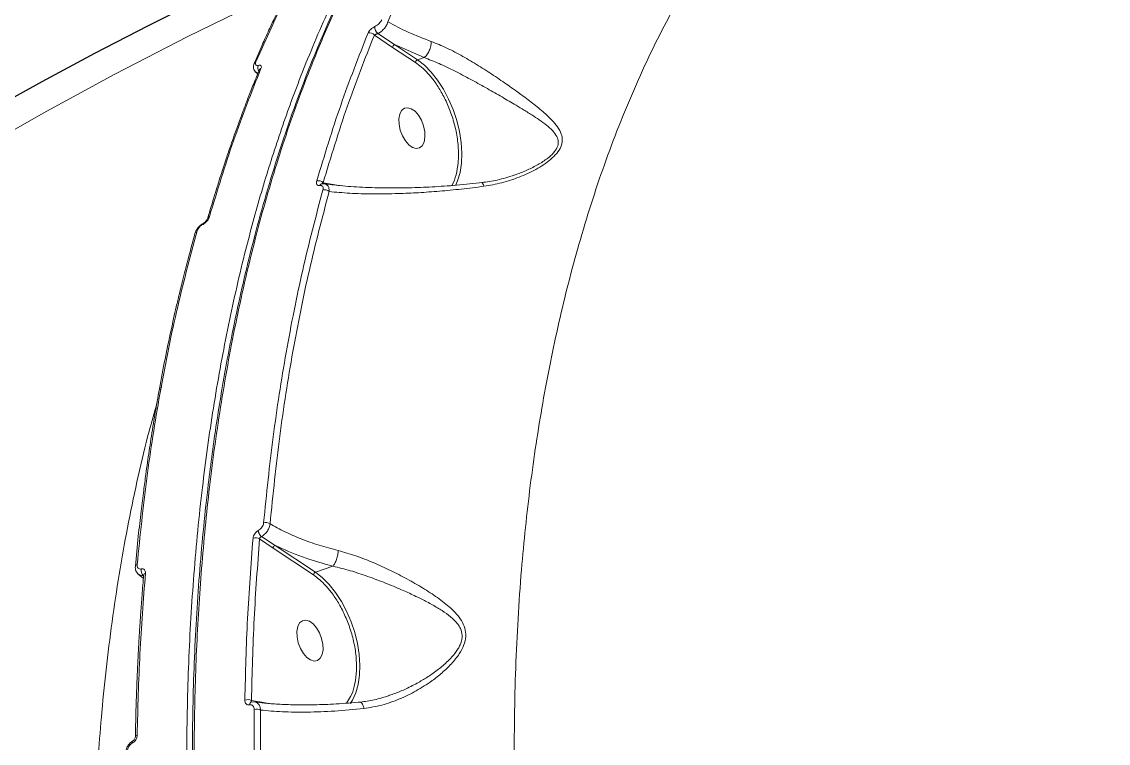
# Model space of a CAD drawing. Header units: millimetres. Extents: x -5609 to 5139, y -3980 to 3221.
# Drawn here: x 2088.4 to 2318.7, y 1221.5 to 1374.3 of the extents above; entities that cross this region are included whole.
import ezdxf

# ---------------------------------------------------------------- set-up
doc = ezdxf.new("R2010")
doc.units = ezdxf.units.MM
doc.layers.add('DIKOM_ОБЪЕКТ', color=7, linetype='Continuous')
doc.layers.add('DIKOM_РАЗМЕР_ОБЪЕКТА', color=7, linetype='Continuous')

# ---------------------------------------------------------------- blocks, each defined once
blk = doc.blocks.new('A$Cc336a1e3')
at = {"color": 7, "linetype": 'Continuous', "lineweight": 15}
for p, q in [((4983.33, 2644.38), (4987.21, 2641.77)), ((4984.06, 2644.68), (4987.62, 2642.35)), ((4987.21, 2641.77), (4992.05, 2638.56)), ((4987.62, 2642.35), (4993.86, 2639.62)), ((4992.46, 2639.13), (4987.62, 2642.35)), ((4993.86, 2639.62), (4992.46, 2639.13)), ((4993.87, 2639.62), (4993.86, 2639.62)), ((4957.84, 2638.32), (4957.85, 2638.35)), ((4958.1, 2636.6), (4958.63, 2636.17)), ((4974.62, 2612.75), (4972.49, 2613.11)), ((4959.41, 2538.16), (4962.29, 2536.28)), ((4959.01, 2537.64), (4961.87, 2535.71)), ((4961.87, 2535.71), (4970.44, 2530.02)), ((4970.85, 2530.59), (4962.29, 2536.28)), ((4974.56, 2531.87), (4970.85, 2530.59)), ((4933.27, 2530.21), (4934.38, 2529.29)), ((4959.5, 2503.07), (4957.28, 2503.44)), ((4958.11, 2503.09), (4957.44, 2503.12)), ((4986.54, 2504.54), (4986.27, 2504.45))]:
    blk.add_line(p, q, dxfattribs=at)
at = {"color": 8, "linetype": 'Continuous', "lineweight": 15}
for p, q in [((4976.29, 2612.46), (4974.62, 2612.75)), ((4961, 2502.8), (4959.5, 2503.07))]:
    blk.add_line(p, q, dxfattribs=at)
at = {"color": 8, "linetype": 'Continuous', "lineweight": 15, "flags": 128}
for points in [[(4965.27, 2654.42), (4959.35, 2651.64), (4943.78, 2644.04), (4928.36, 2636.1), (4913.12, 2627.84), (4898.05, 2619.24), (4883.15, 2610.32), (4868.45, 2601.07), (4853.93, 2591.5), (4839.6, 2581.62), (4825.47, 2571.42), (4811.54, 2560.91), (4801.23, 2552.83)], [(4992.46, 2639.13), (4993.94, 2637.97), (4995.38, 2636.53), (4996.73, 2634.83), (4997.98, 2632.91), (4999.08, 2630.82), (5000.03, 2628.6), (5000.8, 2626.29), (5001.37, 2623.95), (5001.73, 2621.63), (5001.87, 2619.38), (5001.79, 2617.25), (5001.49, 2615.28), (5000.98, 2613.52), (5000.55, 2612.52)], [(4970.85, 2530.59), (4972.33, 2529.44), (4973.76, 2528), (4975.11, 2526.31), (4976.35, 2524.4), (4977.46, 2522.32), (4978.4, 2520.11), (4979.17, 2517.81), (4979.74, 2515.48), (4980.11, 2513.17), (4980.26, 2510.92), (4980.19, 2508.79), (4979.9, 2506.82), (4979.4, 2505.05), (4978.7, 2503.53), (4978.22, 2502.79)], [(4933.06, 2496.11), (4932.92, 2496.05), (4932.81, 2495.98), (4932.73, 2495.89), (4932.69, 2495.81), (4932.68, 2495.76)]]:
    blk.add_lwpolyline(points, dxfattribs=at)
at = {"color": 7, "linetype": 'Continuous', "lineweight": 15, "flags": 128}
for points in [[(4992.9, 2620.47), (4993.48, 2620.94), (4993.87, 2621.71), (4994.06, 2622.72), (4994.02, 2623.89), (4993.76, 2625.12), (4993.31, 2626.32), (4992.68, 2627.38), (4991.95, 2628.22), (4991.16, 2628.77), (4990.39, 2628.99), (4989.69, 2628.86), (4989.11, 2628.39), (4988.72, 2627.62), (4988.53, 2626.6), (4988.57, 2625.43), (4988.82, 2624.2), (4989.28, 2623.01), (4989.9, 2621.95), (4990.64, 2621.11), (4991.42, 2620.55), (4992.2, 2620.33), (4992.9, 2620.47)], [(4971.29, 2511.93), (4971.87, 2512.4), (4972.26, 2513.17), (4972.45, 2514.18), (4972.41, 2515.35), (4972.15, 2516.58), (4971.7, 2517.78), (4971.08, 2518.84), (4970.34, 2519.68), (4969.56, 2520.23), (4968.78, 2520.45), (4968.08, 2520.32), (4967.5, 2519.85), (4967.11, 2519.08), (4966.92, 2518.06), (4966.96, 2516.89), (4967.22, 2515.66), (4967.67, 2514.47), (4968.29, 2513.41), (4969.03, 2512.57), (4969.81, 2512.01), (4970.59, 2511.79), (4971.29, 2511.93)], [(4956.88, 2502.5), (4956.91, 2502.65), (4956.95, 2502.77), (4957.01, 2502.89), (4957.08, 2502.98), (4957.16, 2503.05), (4957.25, 2503.1), (4957.34, 2503.12), (4957.44, 2503.12)]]:
    blk.add_lwpolyline(points, dxfattribs=at)
at = {"color": 7, "linetype": 'Continuous', "lineweight": 15}
for centre, radius, start, end in [((4985.32, 2646.08), 1.89, 176.3732, 228.19), ((4982.33, 2643.57), 1.29, 38.9439, 104.8269), ((4987.88, 2641.73), 0.672, 112.2848, 175.7429), ((4971.5, 2612.14), 1.38, 44.5574, 105.6787), ((4972.27, 2612.35), 0.509, 86.1375, 162.5422), ((4972.79, 2610.21), 1.4, 46.8118, 105.5989), ((4960.36, 2539.43), 1.68, 59.0306, 107.1277), ((4958.12, 2536.23), 1.67, 57.7838, 107.4184), ((4962.54, 2535.66), 0.672, 112.2792, 175.7485), ((4935.26, 2530.98), 1.36, 166.8823, 230.203), ((4956.46, 2501.76), 1.86, 63.8723, 108.026), ((4958.45, 2499.67), 1.91, 65.9633, 107.8003)]:
    blk.add_arc(centre, radius, start, end, dxfattribs=at)
at = {"color": 8, "linetype": 'Continuous', "lineweight": 15}
for centre, radius, start, end in [((4958.38, 2638.11), 0.587, 107.4214, 155.4776), ((4959.93, 2637.39), 1.3, 153.86, 212.7928), ((4959.47, 2636.72), 0.578, 107.0178, 159.8229), ((4948.55, 2605.43), 0.551, 105.7202, 162.2423), ((4945.83, 2602.13), 0.552, 105.8738, 161.5577), ((4934.9, 2529.92), 0.46, 99.6593, 170.9527)]:
    blk.add_arc(centre, radius, start, end, dxfattribs=at)
at = {"color": 7, "linetype": 'Continuous', "lineweight": 15}
for points, knots in [([(5094, 2063.45), (5089.96, 2068.55), (5081.87, 2078.74), (5070.14, 2094.97), (5058.72, 2111.84), (5047.68, 2129.39), (5037.29, 2147.14), (5027.52, 2165.02), (5018.39, 2182.94), (5011.22, 2198.04), (5005.8, 2210.09), (5001.96, 2218.94), (4998.22, 2227.87), (4994.59, 2236.86), (4989.75, 2249.28), (4983.89, 2265.31), (4977.24, 2285.12), (4971.07, 2305.36), (4965.42, 2325.99), (4960.43, 2346.48), (4956.11, 2366.77), (4952.44, 2386.8), (4950.05, 2402.44), (4948.56, 2413.68), (4947.72, 2420.5), (4946.96, 2427.33), (4946.28, 2434.16), (4945.66, 2440.99), (4945.13, 2447.81), (4944.39, 2458.77), (4943.7, 2473.82), (4943.46, 2492.81), (4943.88, 2511.66), (4944.98, 2530.31), (4946.74, 2548.28), (4949.13, 2565.53), (4952.11, 2582.04), (4955, 2594.84), (4957.44, 2604.2), (4959.15, 2610.32), (4960.97, 2616.36), (4962.9, 2622.31), (4964.93, 2628.18), (4968.15, 2636.88), (4972.81, 2648.13), (4979.26, 2661.45), (4986.35, 2673.99), (4994.04, 2685.71), (5002.34, 2696.56), (5011.23, 2706.5), (5020.69, 2715.5), (5030.71, 2723.48), (5041.23, 2730.51), (5048.65, 2734.28), (5052.36, 2736.17)], [0, 0, 0, 0, 0.024819, 0.049681, 0.074585, 0.099531, 0.12452, 0.147881, 0.17128, 0.194715, 0.205777, 0.216847, 0.227925, 0.239011, 0.250106, 0.273561, 0.297359, 0.321499, 0.345981, 0.370806, 0.394284, 0.418061, 0.442135, 0.45031, 0.458518, 0.466761, 0.475037, 0.483347, 0.49169, 0.500068, 0.523695, 0.547624, 0.571855, 0.596389, 0.621225, 0.644678, 0.668395, 0.692375, 0.701869, 0.711403, 0.720978, 0.730593, 0.74025, 0.749946, 0.774408, 0.798991, 0.823695, 0.848519, 0.873464, 0.89853, 0.923716, 0.949023, 0.974451, 1, 1, 1, 1]), ([(5053.39, 2736.4), (5052.29, 2735.86), (5050.22, 2734.85), (5047.37, 2733.34), (5044.94, 2731.98), (5042.92, 2730.81), (5041.24, 2729.8), (5037.9, 2727.72), (5033.06, 2724.45), (5026.79, 2719.69), (5019.36, 2713.41), (5010.78, 2705.05), (5001.63, 2694.45), (4993.33, 2683.17), (4985.86, 2671.37), (4978.96, 2658.72), (4972.65, 2645.26), (4967.79, 2633.1), (4964.11, 2622.61), (4961.36, 2614.01), (4958.79, 2605.08), (4956.53, 2596.29), (4954.71, 2588.42), (4953.25, 2581.44), (4952.02, 2575.05), (4950.89, 2568.58), (4949.87, 2562.19), (4948.95, 2555.76), (4947.65, 2545.51), (4946.23, 2531.22), (4945.1, 2512.62), (4944.65, 2493.59), (4944.88, 2474.16), (4945.79, 2454.38), (4947.38, 2434.32), (4949.64, 2414.03), (4952.56, 2393.57), (4956.14, 2372.98), (4960.37, 2352.32), (4965.24, 2331.63), (4970.74, 2310.96), (4976.85, 2290.39), (4983.55, 2269.98), (4990.83, 2249.76), (4998.66, 2229.8), (5007.03, 2210.13), (5015.93, 2190.8), (5025.31, 2171.88), (5034.95, 2153.82), (5044.77, 2136.65), (5054.72, 2120.35), (5063.85, 2106.36), (5071.98, 2094.54), (5077.28, 2087.18), (5080.85, 2082.34), (5082.84, 2079.68), (5085.18, 2076.59), (5088.06, 2072.84), (5091.51, 2068.44), (5094.01, 2065.33), (5095.36, 2063.66)], [0, 0, 0, 0, 0.007503, 0.01409, 0.019751, 0.02447, 0.028255, 0.031661, 0.048311, 0.063409, 0.078506, 0.105463, 0.132418, 0.156923, 0.181475, 0.205997, 0.230499, 0.254999, 0.26872, 0.282467, 0.296519, 0.310681, 0.322778, 0.33184, 0.341485, 0.350613, 0.359602, 0.368586, 0.377568, 0.402065, 0.42656, 0.451055, 0.47555, 0.50008, 0.524608, 0.549102, 0.573596, 0.598089, 0.622582, 0.647079, 0.67163, 0.696132, 0.720624, 0.745117, 0.76961, 0.794103, 0.818616, 0.843158, 0.867653, 0.890513, 0.913375, 0.936236, 0.951325, 0.966243, 0.970025, 0.973883, 0.978712, 0.984684, 0.991785, 1, 1, 1, 1]), ([(5053.68, 2736.59), (5049.96, 2734.69), (5042.56, 2730.9), (5032.04, 2723.84), (5022.03, 2715.84), (5012.59, 2706.82), (5003.9, 2697.07), (4995.97, 2686.71), (4988.74, 2675.83), (4983.39, 2666.56), (4979.63, 2659.36), (4977.23, 2654.51), (4974.92, 2649.56), (4972.7, 2644.51), (4970.56, 2639.37), (4967.17, 2630.73), (4962.85, 2618.32), (4958.07, 2601.69), (4954.06, 2584.5), (4950.81, 2566.84), (4948.35, 2549.17), (4946.63, 2531.59), (4945.55, 2514.19), (4945.18, 2500.44), (4945.13, 2490.55), (4945.16, 2484.59), (4945.26, 2478.61), (4945.42, 2472.63), (4945.65, 2466.64), (4945.93, 2460.65), (4946.58, 2449.47), (4947.9, 2433.05), (4950.4, 2411.32), (4953.61, 2389.69), (4957.49, 2368.22), (4961.46, 2349.58), (4965.22, 2333.78), (4968.57, 2320.76), (4972.14, 2307.89), (4975.9, 2295.17), (4979.86, 2282.61), (4984.01, 2270.22), (4988.32, 2258.01), (4993.89, 2243.06), (5000.93, 2225.44), (5009.66, 2205.32), (5018.91, 2185.61), (5028.66, 2166.37), (5038.87, 2147.65), (5049.52, 2129.5), (5060.57, 2111.97), (5071.99, 2095.11), (5083.73, 2078.91), (5091.82, 2068.73), (5095.86, 2063.64)], [0, 0, 0, 0, 0.025552, 0.050984, 0.076294, 0.101484, 0.126553, 0.149842, 0.173026, 0.196104, 0.205143, 0.214165, 0.223171, 0.232161, 0.241134, 0.250092, 0.276443, 0.302491, 0.328238, 0.353682, 0.378823, 0.402016, 0.424946, 0.447612, 0.455186, 0.46273, 0.470244, 0.477729, 0.485183, 0.492607, 0.500002, 0.526532, 0.552719, 0.578564, 0.604068, 0.629229, 0.644782, 0.660202, 0.675488, 0.690641, 0.705659, 0.720545, 0.735296, 0.749914, 0.775113, 0.80027, 0.825384, 0.850456, 0.875486, 0.900474, 0.925419, 0.950322, 0.975182, 1, 1, 1, 1]), ([(5082.43, 2695.85), (5079.96, 2693.59), (5075.05, 2689.09), (5068.12, 2681.52), (5061.56, 2673.39), (5055.4, 2664.67), (5050.14, 2656.2), (5045.68, 2648.18), (5041.93, 2640.74), (5038.41, 2633.05), (5035.12, 2625.13), (5032.06, 2616.98), (5029.24, 2608.62), (5025.9, 2597.59), (5022.34, 2583.68), (5018.91, 2566.63), (5016.27, 2549.13), (5014.66, 2533.77), (5013.75, 2520.81), (5013.25, 2510.39), (5012.99, 2499.91), (5012.96, 2489.37), (5013.15, 2478.79), (5013.56, 2468.19), (5014.24, 2456.62), (5015.25, 2444.07), (5016.67, 2430.55), (5018.39, 2417.07), (5020.42, 2403.64), (5022.74, 2390.3), (5025.38, 2376.8), (5028.35, 2363.17), (5031.66, 2349.41), (5035.24, 2335.8), (5039.08, 2322.35), (5043.16, 2309.08), (5048.31, 2293.49), (5054.69, 2275.71), (5062.51, 2255.9), (5070.82, 2236.62), (5079.64, 2217.78), (5088.97, 2199.4), (5098.86, 2181.39), (5109.21, 2163.83), (5116.51, 2152.58), (5120.16, 2146.96)], [0, 0, 0, 0, 0.025182, 0.050256, 0.075225, 0.100087, 0.124843, 0.143028, 0.161119, 0.179116, 0.197018, 0.214827, 0.232542, 0.250163, 0.282871, 0.315161, 0.347035, 0.378492, 0.396282, 0.413936, 0.431454, 0.448835, 0.466081, 0.483191, 0.500164, 0.521591, 0.542805, 0.563807, 0.584596, 0.605174, 0.625539, 0.646847, 0.667953, 0.688858, 0.709563, 0.730066, 0.750369, 0.782153, 0.81358, 0.84465, 0.875361, 0.906467, 0.937368, 0.968702, 1, 1, 1, 1]), ([(4986.21, 2647.2), (4988.45, 2652.24), (4992.94, 2662.32), (5000.55, 2676.26), (5006.18, 2684.7), (5008.99, 2688.92)], [0, 0, 0, 0, 0.333513, 0.666488, 1, 1, 1, 1]), ([(4981.09, 2680.43), (4978.25, 2676.17), (4972.58, 2667.68), (4964.94, 2653.73), (4960.44, 2643.67), (4958.21, 2638.67)], [0, 0, 0, 0, 0.336005, 0.669339, 1, 1, 1, 1]), ([(4980.74, 2680.12), (4979.94, 2678.98), (4978.52, 2676.93), (4976.69, 2674.13), (4975.28, 2671.92), (4974.12, 2670.07), (4971.96, 2666.54), (4969.32, 2661.96), (4966.32, 2656.37), (4964.47, 2652.73), (4963.14, 2650.01), (4962.15, 2647.94), (4960.91, 2645.29), (4959.43, 2642.03), (4958.4, 2639.63), (4957.84, 2638.32)], [0, 0, 0, 0, 0.091772, 0.164622, 0.218609, 0.261893, 0.306065, 0.484387, 0.598072, 0.702941, 0.737212, 0.78388, 0.843213, 0.915239, 1, 1, 1, 1]), ([(4982, 2644.82), (4982.07, 2644.95), (4982.19, 2645.2), (4982.54, 2645.59), (4982.97, 2645.96), (4983.28, 2646.12), (4983.44, 2646.2)], [0, 0, 0, 0, 0.250211, 0.500167, 0.749856, 1, 1, 1, 1]), ([(4983.44, 2646.2), (4983.6, 2646.29), (4983.91, 2646.45), (4984.35, 2646.82), (4984.71, 2647.22), (4984.84, 2647.48), (4984.9, 2647.61)], [0, 0, 0, 0, 0.250125, 0.499798, 0.749776, 1, 1, 1, 1]), ([(4984.06, 2644.68), (4984.31, 2644.82), (4984.81, 2645.11), (4985.47, 2645.78), (4985.98, 2646.5), (4986.13, 2646.96), (4986.21, 2647.2)], [0, 0, 0, 0, 0.256064, 0.50709, 0.754332, 1, 1, 1, 1]), ([(4995.4, 2643.02), (4993.73, 2643.65), (4990.39, 2644.9), (4987.6, 2646.43), (4986.21, 2647.2)], [0, 0, 0, 0, 0.500866, 1, 1, 1, 1]), ([(4971.13, 2613.47), (4972.76, 2618.88), (4976.04, 2629.73), (4980.01, 2639.77), (4982, 2644.82)], [0, 0, 0, 0, 0.497562, 1, 1, 1, 1]), ([(4972.49, 2613.11), (4974.12, 2618.53), (4977.39, 2629.36), (4981.35, 2639.38), (4983.33, 2644.38)], [0, 0, 0, 0, 0.5, 1, 1, 1, 1]), ([(4983.33, 2644.38), (4983.38, 2644.41), (4983.48, 2644.45), (4983.66, 2644.53), (4983.84, 2644.6), (4983.97, 2644.64), (4984.03, 2644.67), (4984.06, 2644.68)], [0, 0, 0, 0, 0.280676, 0.547641, 0.788346, 0.897784, 1, 1, 1, 1]), ([(4993.87, 2639.62), (4993.96, 2639.69), (4994.16, 2639.84), (4994.45, 2640.18), (4994.73, 2640.59), (4994.97, 2641.05), (4995.16, 2641.55), (4995.33, 2642.13), (4995.39, 2642.61), (4995.4, 2642.9), (4995.4, 2642.98), (4995.4, 2643.01), (4995.4, 2643.02)], [0, 0, 0, 0, 0.11936, 0.244322, 0.372171, 0.499998, 0.613664, 0.749794, 0.928563, 0.976598, 0.991262, 1, 1, 1, 1]), ([(5006.54, 2612.34), (5007.81, 2612.56), (5010.36, 2613), (5014.06, 2614.23), (5017.61, 2615.85), (5020.31, 2617.61), (5022.05, 2619.3), (5022.95, 2620.71), (5023.26, 2622.11), (5022.99, 2623.53), (5022.21, 2624.93), (5021.02, 2626.33), (5019.38, 2627.9), (5017.25, 2629.67), (5014.59, 2631.68), (5011.71, 2633.73), (5008.65, 2635.82), (5005.41, 2637.9), (5002.07, 2639.89), (4998.66, 2641.71), (4996.49, 2642.58), (4995.4, 2643.02)], [0, 0, 0, 0, 0.062387, 0.124968, 0.188417, 0.252445, 0.28501, 0.317865, 0.350673, 0.383199, 0.426048, 0.467904, 0.509437, 0.571793, 0.633378, 0.69452, 0.755971, 0.816856, 0.877948, 0.938724, 1, 1, 1, 1]), ([(4992.05, 2638.56), (4992.06, 2638.62), (4992.07, 2638.74), (4992.17, 2638.91), (4992.31, 2639.06), (4992.41, 2639.11), (4992.46, 2639.13)], [0, 0, 0, 0, 0.249923, 0.499918, 0.749866, 1, 1, 1, 1]), ([(4958.93, 2636.92), (4958.49, 2635.84), (4957.66, 2633.81), (4956.53, 2630.93), (4955.59, 2628.45), (4954.81, 2626.37), (4954.19, 2624.65), (4953.56, 2622.9), (4952.81, 2620.76), (4951.85, 2617.93), (4950.71, 2614.44), (4949.4, 2610.28), (4948.51, 2607.23), (4948.03, 2605.6)], [0, 0, 0, 0, 0.108953, 0.204138, 0.285577, 0.353289, 0.407282, 0.452505, 0.522303, 0.611932, 0.7214, 0.85074, 1, 1, 1, 1]), ([(4959.3, 2637.27), (4957.3, 2632.23), (4953.32, 2622.2), (4950.04, 2611.36), (4948.4, 2605.96)], [0, 0, 0, 0, 0.502438, 1, 1, 1, 1]), ([(4957.85, 2638.35), (4957.79, 2638.19), (4957.68, 2637.85), (4957.69, 2637.32), (4957.87, 2636.83), (4958.12, 2636.6), (4958.25, 2636.49)], [0, 0, 0, 0, 0.231775, 0.479082, 0.738062, 1, 1, 1, 1]), ([(4958.21, 2638.67), (4958.17, 2638.55), (4958.09, 2638.32), (4958.17, 2638.07), (4958.38, 2637.92), (4958.63, 2637.95), (4958.76, 2637.96)], [0, 0, 0, 0, 0.250503, 0.500565, 0.75049, 1, 1, 1, 1]), ([(4958.76, 2637.96), (4958.88, 2637.98), (4959.13, 2638.01), (4959.34, 2637.86), (4959.42, 2637.62), (4959.34, 2637.39), (4959.3, 2637.27)], [0, 0, 0, 0, 0.24955, 0.499409, 0.749466, 1, 1, 1, 1]), ([(5012.95, 2614.69), (5011.76, 2614.31), (5009.51, 2613.6), (5007.18, 2613.28), (5006.08, 2613.13)], [0, 0, 0, 0, 0.525291, 1, 1, 1, 1]), ([(4959.86, 2541.04), (4960.49, 2547.16), (4961.75, 2559.47), (4964.56, 2577.31), (4968.02, 2594.82), (4970.94, 2605.96), (4972.42, 2611.56)], [0, 0, 0, 0, 0.24551, 0.494014, 0.745511, 1, 1, 1, 1]), ([(4971.78, 2612.5), (4971.71, 2612.49), (4971.56, 2612.47), (4971.33, 2612.53), (4971.13, 2612.71), (4971.04, 2613.05), (4971.1, 2613.33), (4971.13, 2613.47)], [0, 0, 0, 0, 0.124794, 0.250149, 0.499444, 0.749272, 1, 1, 1, 1]), ([(4972.42, 2611.56), (4972.44, 2611.69), (4972.5, 2611.97), (4972.42, 2612.3), (4972.22, 2612.48), (4971.99, 2612.53), (4971.85, 2612.51), (4971.78, 2612.5)], [0, 0, 0, 0, 0.250806, 0.500612, 0.749852, 0.875199, 1, 1, 1, 1]), ([(4972.16, 2612.85), (4972.15, 2612.85), (4972.14, 2612.85), (4972.14, 2612.85), (4972.14, 2612.85)], [0, 0, 0, 0, 0.819391, 1, 1, 1, 1]), ([(4972.97, 2612.82), (4972.87, 2612.85), (4972.66, 2612.9), (4972.42, 2612.87), (4972.3, 2612.86)], [0, 0, 0, 0, 0.497824, 1, 1, 1, 1]), ([(5006.33, 2613.14), (5004.46, 2612.94), (5000.79, 2612.55), (4995.57, 2612.2), (4990.71, 2612.01), (4985.73, 2611.96), (4980.81, 2612.1), (4976.31, 2612.41), (4973.86, 2612.74), (4972.78, 2612.88)], [0, 0, 0, 0, 0.143089, 0.281147, 0.415037, 0.545912, 0.714548, 0.874844, 1, 1, 1, 1]), ([(4973.75, 2611.23), (4975.17, 2611.1), (4978.03, 2610.84), (4982.98, 2610.7), (4987.89, 2610.76), (4992.65, 2610.97), (4997.11, 2611.29), (5001.74, 2611.73), (5004.93, 2612.14), (5006.54, 2612.34)], [0, 0, 0, 0, 0.166105, 0.333196, 0.501057, 0.626221, 0.7505, 0.874922, 1, 1, 1, 1]), ([(4961.22, 2540.87), (4961.86, 2547.1), (4963.14, 2559.53), (4965.97, 2577.42), (4969.41, 2594.76), (4972.3, 2605.73), (4973.75, 2611.23)], [0, 0, 0, 0, 0.250352, 0.500001, 0.749651, 1, 1, 1, 1]), ([(4947.17, 2604.56), (4946.98, 2604.45), (4946.58, 2604.22), (4946.04, 2603.68), (4945.57, 2603.02), (4945.4, 2602.55), (4945.31, 2602.31)], [0, 0, 0, 0, 0.215558, 0.454073, 0.714278, 1, 1, 1, 1]), ([(4948.4, 2605.96), (4948.35, 2605.81), (4948.24, 2605.51), (4947.93, 2605.03), (4947.58, 2604.66), (4947.26, 2604.42), (4947.1, 2604.33), (4947.02, 2604.28)], [0, 0, 0, 0, 0.24946, 0.499617, 0.749558, 0.875035, 1, 1, 1, 1]), ([(4948.03, 2605.61), (4947.99, 2605.5), (4947.91, 2605.3), (4947.7, 2605.01), (4947.52, 2604.81), (4947.39, 2604.7), (4947.27, 2604.61), (4947.2, 2604.58), (4947.17, 2604.56)], [0, 0, 0, 0, 0.318997, 0.596767, 0.717173, 0.823921, 0.917381, 1, 1, 1, 1]), ([(4945.31, 2602.31), (4944.84, 2600.61), (4943.99, 2597.51), (4942.89, 2593.21), (4942.04, 2589.74), (4941.37, 2586.89), (4940.79, 2584.35), (4939.98, 2580.66), (4938.95, 2575.71), (4937.83, 2569.79), (4936.83, 2564.13), (4935.99, 2558.92), (4935.36, 2554.66), (4934.86, 2551.04), (4934.4, 2547.62), (4933.86, 2543.25), (4933.26, 2537.91), (4932.88, 2533.98), (4932.68, 2531.86)], [0, 0, 0, 0, 0.077833, 0.142491, 0.194032, 0.233054, 0.269241, 0.306106, 0.395074, 0.484385, 0.560163, 0.634805, 0.702868, 0.737141, 0.783808, 0.843141, 0.915185, 1, 1, 1, 1]), ([(4945.68, 2602.66), (4944.2, 2597.07), (4941.26, 2585.95), (4937.79, 2568.45), (4934.96, 2550.62), (4933.69, 2538.31), (4933.05, 2532.2)], [0, 0, 0, 0, 0.254489, 0.505985, 0.75449, 1, 1, 1, 1]), ([(4947.02, 2604.28), (4946.94, 2604.24), (4946.78, 2604.16), (4946.47, 2603.92), (4946.14, 2603.56), (4945.83, 2603.1), (4945.73, 2602.81), (4945.68, 2602.66)], [0, 0, 0, 0, 0.125067, 0.250686, 0.500553, 0.750664, 1, 1, 1, 1]), ([(4958.73, 2539.43), (4958.88, 2539.52), (4959.16, 2539.69), (4959.51, 2540.1), (4959.78, 2540.57), (4959.83, 2540.88), (4959.86, 2541.04)], [0, 0, 0, 0, 0.249875, 0.499762, 0.74979, 1, 1, 1, 1]), ([(4959.41, 2538.16), (4959.64, 2538.3), (4960.1, 2538.59), (4960.68, 2539.29), (4961.1, 2540.08), (4961.18, 2540.61), (4961.22, 2540.87)], [0, 0, 0, 0, 0.250184, 0.5, 0.749955, 1, 1, 1, 1]), ([(4975.67, 2535.2), (4974.3, 2535.56), (4971.57, 2536.28), (4967.78, 2537.64), (4964.27, 2539.15), (4962.24, 2540.3), (4961.22, 2540.87)], [0, 0, 0, 0, 0.250939, 0.501598, 0.751704, 1, 1, 1, 1]), ([(4955.88, 2503.54), (4956.03, 2509.31), (4956.32, 2520.93), (4957.18, 2532.17), (4957.62, 2537.82)], [0, 0, 0, 0, 0.497076, 1, 1, 1, 1]), ([(4957.62, 2537.82), (4957.64, 2537.98), (4957.7, 2538.29), (4957.96, 2538.76), (4958.31, 2539.18), (4958.59, 2539.35), (4958.73, 2539.43)], [0, 0, 0, 0, 0.250173, 0.500216, 0.750043, 1, 1, 1, 1]), ([(4958.73, 2539.43), (4958.75, 2539.32), (4958.77, 2539.15), (4958.86, 2538.9), (4958.95, 2538.71), (4959.06, 2538.53), (4959.21, 2538.32), (4959.33, 2538.22), (4959.41, 2538.16)], [0, 0, 0, 0, 0.238886, 0.367994, 0.499966, 0.632063, 0.761212, 1, 1, 1, 1]), ([(4959.01, 2537.64), (4959.02, 2537.69), (4959.04, 2537.79), (4959.14, 2537.94), (4959.27, 2538.08), (4959.36, 2538.13), (4959.41, 2538.16)], [0, 0, 0, 0, 0.250486, 0.500984, 0.750585, 1, 1, 1, 1]), ([(4957.28, 2503.44), (4957.43, 2509.23), (4957.72, 2520.82), (4958.58, 2532.04), (4959.01, 2537.64)], [0, 0, 0, 0, 0.499999, 1, 1, 1, 1]), ([(4962.29, 2536.28), (4964.16, 2535.42), (4967.9, 2533.71), (4972.34, 2532.49), (4974.56, 2531.87)], [0, 0, 0, 0, 0.499538, 1, 1, 1, 1]), ([(4974.57, 2531.88), (4974.7, 2532.05), (4974.89, 2532.31), (4975.14, 2532.85), (4975.31, 2533.31), (4975.46, 2533.81), (4975.61, 2534.46), (4975.64, 2534.91), (4975.67, 2535.2)], [0, 0, 0, 0, 0.242605, 0.370763, 0.499794, 0.631744, 0.760847, 1, 1, 1, 1]), ([(4981.13, 2501.73), (4982.4, 2501.94), (4984.95, 2502.36), (4988.67, 2503.69), (4992.24, 2505.42), (4995.25, 2507.34), (4997.73, 2509.29), (4999.7, 2511.17), (5001.27, 2513.12), (5002.34, 2515.09), (5002.8, 2517), (5002.58, 2518.81), (5001.58, 2520.89), (4999.6, 2523.03), (4996.75, 2525.24), (4993.62, 2527.28), (4990.28, 2529.19), (4986.77, 2531), (4983.12, 2532.66), (4979.38, 2534.15), (4976.91, 2534.85), (4975.67, 2535.2)], [0, 0, 0, 0, 0.061315, 0.123331, 0.185272, 0.247431, 0.289468, 0.331901, 0.374624, 0.407071, 0.439888, 0.472754, 0.504936, 0.568539, 0.631311, 0.693552, 0.755014, 0.816549, 0.877917, 0.938965, 1, 1, 1, 1]), ([(4932.68, 2531.84), (4932.67, 2531.67), (4932.66, 2531.33), (4932.79, 2530.86), (4933.02, 2530.44), (4933.25, 2530.24), (4933.37, 2530.14)], [0, 0, 0, 0, 0.241186, 0.489781, 0.743532, 1, 1, 1, 1]), ([(4933.05, 2532.2), (4933.05, 2532.05), (4933.05, 2531.76), (4933.24, 2531.45), (4933.54, 2531.26), (4933.8, 2531.28), (4933.94, 2531.29)], [0, 0, 0, 0, 0.250269, 0.500263, 0.750163, 1, 1, 1, 1]), ([(4933.94, 2531.29), (4934.07, 2531.3), (4934.33, 2531.32), (4934.63, 2531.13), (4934.82, 2530.82), (4934.82, 2530.52), (4934.82, 2530.38)], [0, 0, 0, 0, 0.24975, 0.499632, 0.749695, 1, 1, 1, 1]), ([(4974.57, 2531.88), (4974.57, 2531.88), (4974.56, 2531.87), (4974.56, 2531.87), (4974.56, 2531.87)], [0, 0, 0, 0, 0.475288, 1, 1, 1, 1]), ([(4934.44, 2530.03), (4934.32, 2528.59), (4934.1, 2525.92), (4933.83, 2522.23), (4933.63, 2519.2), (4933.48, 2516.76), (4933.34, 2514.32), (4933.18, 2511.27), (4933, 2507.09), (4932.81, 2501.82), (4932.73, 2497.91), (4932.68, 2495.78)], [0, 0, 0, 0, 0.129073, 0.238338, 0.32783, 0.397567, 0.452498, 0.542855, 0.6642, 0.816562, 1, 1, 1, 1]), ([(4934.82, 2530.38), (4934.38, 2524.73), (4933.51, 2513.49), (4933.21, 2501.88), (4933.06, 2496.11)], [0, 0, 0, 0, 0.502925, 1, 1, 1, 1]), ([(4970.44, 2530.02), (4970.45, 2530.08), (4970.46, 2530.2), (4970.56, 2530.37), (4970.7, 2530.52), (4970.8, 2530.57), (4970.85, 2530.59)], [0, 0, 0, 0, 0.250045, 0.5001, 0.75011, 1, 1, 1, 1]), ([(4956.88, 2502.5), (4956.74, 2502.5), (4956.46, 2502.48), (4956.13, 2502.71), (4955.92, 2503.06), (4955.89, 2503.38), (4955.88, 2503.54)], [0, 0, 0, 0, 0.249619, 0.499427, 0.749453, 1, 1, 1, 1]), ([(4980.56, 2503.1), (4978.77, 2502.96), (4975.32, 2502.67), (4970.62, 2502.5), (4966.52, 2502.49), (4963.01, 2502.63), (4960.17, 2502.84), (4958.6, 2503.05), (4957.91, 2503.14)], [0, 0, 0, 0, 0.20493, 0.394827, 0.572053, 0.734841, 0.88361, 1, 1, 1, 1]), ([(4986.54, 2504.49), (4985.45, 2504.14), (4983.42, 2503.49), (4981.34, 2503.23), (4980.38, 2503.11)], [0, 0, 0, 0, 0.532987, 1, 1, 1, 1]), ([(4957.87, 2501.49), (4957.86, 2501.64), (4957.83, 2501.96), (4957.62, 2502.31), (4957.3, 2502.52), (4957.02, 2502.51), (4956.88, 2502.5)], [0, 0, 0, 0, 0.250583, 0.500559, 0.7503, 1, 1, 1, 1]), ([(4963.28, 2415.13), (4962.56, 2420.89), (4961.11, 2432.47), (4959.55, 2449.77), (4958.45, 2467.08), (4957.82, 2484.4), (4957.85, 2495.77), (4957.87, 2501.49)], [0, 0, 0, 0, 0.19507, 0.392603, 0.592604, 0.795069, 1, 1, 1, 1]), ([(4964.63, 2415.26), (4963.72, 2422.62), (4961.92, 2437.32), (4960.23, 2459.04), (4959.21, 2480.48), (4959.23, 2494.43), (4959.23, 2501.41)], [0, 0, 0, 0, 0.250163, 0.499729, 0.749471, 1, 1, 1, 1]), ([(4959.23, 2501.41), (4960.72, 2501.27), (4963.7, 2500.98), (4969.04, 2500.94), (4974.84, 2501.14), (4979.03, 2501.53), (4981.13, 2501.73)], [0, 0, 0, 0, 0.250746, 0.501511, 0.750854, 1, 1, 1, 1]), ([(4932.2, 2494.9), (4932.02, 2494.79), (4931.63, 2494.55), (4931.13, 2493.96), (4930.74, 2493.19), (4930.67, 2492.62), (4930.64, 2492.32)], [0, 0, 0, 0, 0.209725, 0.445433, 0.707834, 1, 1, 1, 1]), ([(4932.03, 2494.38), (4931.89, 2494.29), (4931.61, 2494.11), (4931.29, 2493.67), (4931.06, 2493.17), (4931.03, 2492.84), (4931.02, 2492.67)], [0, 0, 0, 0, 0.249934, 0.499732, 0.749703, 1, 1, 1, 1]), ([(4933.06, 2496.11), (4933.04, 2495.94), (4933.01, 2495.6), (4932.78, 2495.1), (4932.45, 2494.65), (4932.17, 2494.47), (4932.03, 2494.38)], [0, 0, 0, 0, 0.250536, 0.500838, 0.750848, 1, 1, 1, 1]), ([(4932.68, 2495.76), (4932.67, 2495.67), (4932.65, 2495.5), (4932.54, 2495.24), (4932.41, 2495.06), (4932.29, 2494.95), (4932.23, 2494.92), (4932.2, 2494.9)], [0, 0, 0, 0, 0.264993, 0.522153, 0.767037, 0.884856, 1, 1, 1, 1])]:
    blk.add_open_spline(points, degree=3, knots=knots, dxfattribs=at)
at = {"color": 8, "linetype": 'Continuous', "lineweight": 15}
for points, knots in [([(4993.87, 2639.62), (4994.92, 2639.21), (4997.03, 2638.4), (5000.36, 2636.78), (5003.67, 2635.04), (5006.92, 2633.24), (5010.04, 2631.47), (5012.62, 2629.96), (5014.84, 2628.64), (5016.62, 2627.53), (5018.33, 2626.4), (5019.83, 2625.31), (5021.13, 2624.16), (5021.91, 2623.16), (5022.23, 2622.34), (5022.36, 2621.61), (5022.18, 2620.6), (5021.32, 2619.36), (5019.91, 2618.11), (5018.03, 2616.9), (5015.79, 2615.78), (5014.05, 2615.05), (5013.07, 2614.74), (5012.9, 2614.69)], [0, 0, 0, 0, 0.068559, 0.137701, 0.208094, 0.278844, 0.350571, 0.422023, 0.466008, 0.520196, 0.566146, 0.614461, 0.661779, 0.708229, 0.726272, 0.742869, 0.776799, 0.810933, 0.845811, 0.892586, 0.941277, 0.98997, 1, 1, 1, 1]), ([(4992.05, 2638.56), (4992.47, 2638.25), (4993.37, 2637.59), (4994.75, 2636.23), (4996.18, 2634.48), (4997.59, 2632.28), (4998.91, 2629.67), (5000.01, 2626.71), (5000.8, 2623.55), (5001.2, 2620.37), (5001.17, 2617.37), (5000.7, 2614.8), (5000.19, 2613.18), (4999.77, 2612.57), (4999.73, 2612.51)], [0, 0, 0, 0, 0.064188, 0.135119, 0.213059, 0.297964, 0.389378, 0.486334, 0.58732, 0.690372, 0.79327, 0.893806, 0.990078, 1, 1, 1, 1]), ([(4958.27, 2636.52), (4958.34, 2636.45), (4958.45, 2636.35), (4958.64, 2636.36), (4958.71, 2636.36)], [0, 0, 0, 0, 0.672624, 1, 1, 1, 1]), ([(4972.23, 2612.87), (4972.23, 2612.88), (4972.23, 2612.93), (4972.38, 2613.03), (4972.49, 2613.11)], [0, 0, 0, 0, 0.245079, 1, 1, 1, 1]), ([(4973.75, 2611.23), (4973.75, 2611.47), (4973.75, 2611.95), (4973.48, 2612.53), (4973.14, 2612.72), (4972.97, 2612.82)], [0, 0, 0, 0, 0.324462, 0.655826, 1, 1, 1, 1]), ([(5006.54, 2612.34), (5006.47, 2612.53), (5006.35, 2612.88), (5006.19, 2613.1), (5006.12, 2613.1), (5006.09, 2613.1)], [0, 0, 0, 0, 0.426822, 0.798434, 1, 1, 1, 1]), ([(4947.02, 2604.28), (4947.03, 2604.33), (4947.05, 2604.44), (4947.1, 2604.52), (4947.15, 2604.55), (4947.17, 2604.55)], [0, 0, 0, 0, 0.390524, 0.792945, 1, 1, 1, 1]), ([(4938.03, 2569.33), (4938.08, 2569.49), (4938.13, 2569.71), (4938.2, 2569.93), (4938.22, 2569.98)], [0, 0, 0, 0, 0.729655, 1, 1, 1, 1]), ([(5026.61, 2115.09), (5023.76, 2119.65), (5018.07, 2128.75), (5009.89, 2142.88), (5002.01, 2157.3), (4994.44, 2172.03), (4987.64, 2186.13), (4981.52, 2199.57), (4976.03, 2212.3), (4970.74, 2225.28), (4965.67, 2238.5), (4960.82, 2251.94), (4956.29, 2265.35), (4952.07, 2278.71), (4948.15, 2292.03), (4944.48, 2305.52), (4941.06, 2319.17), (4937.9, 2332.96), (4935.21, 2345.99), (4932.93, 2358.23), (4931.02, 2369.66), (4929.3, 2381.16), (4927.8, 2392.71), (4926.53, 2404.28), (4925.48, 2415.88), (4924.5, 2429.85), (4923.8, 2446.15), (4923.66, 2464.65), (4924.21, 2483.01), (4925.28, 2498.52), (4926.59, 2511.28), (4927.88, 2521.41), (4929.42, 2531.41), (4931.21, 2541.28), (4933.26, 2550.98), (4935.27, 2559.43), (4936.7, 2564.53), (4937.27, 2566.55)], [0, 0, 0, 0, 0.033894, 0.06782, 0.101513, 0.135084, 0.168834, 0.196314, 0.224008, 0.251916, 0.280039, 0.308376, 0.336928, 0.36421, 0.391762, 0.419585, 0.447678, 0.47604, 0.504673, 0.528103, 0.551742, 0.575591, 0.599648, 0.623915, 0.648391, 0.673076, 0.713081, 0.753644, 0.794765, 0.836444, 0.860514, 0.884766, 0.9092, 0.933817, 0.958616, 0.983598, 1, 1, 1, 1]), ([(4933.05, 2532.2), (4932.97, 2532.16), (4932.79, 2532.08), (4932.67, 2531.94), (4932.69, 2531.85), (4932.69, 2531.84)], [0, 0, 0, 0, 0.426994, 0.886391, 1, 1, 1, 1]), ([(4974.57, 2531.88), (4975.78, 2531.58), (4978.23, 2530.98), (4981.94, 2529.74), (4985.59, 2528.37), (4988.42, 2527.19), (4990.45, 2526.29), (4991.88, 2525.62), (4993.22, 2524.97), (4994.53, 2524.3), (4995.99, 2523.51), (4997.7, 2522.49), (4999.5, 2521.2), (5000.72, 2520.04), (5001.39, 2519.05), (5001.83, 2518.14), (5002.05, 2516.84), (5001.66, 2515.45), (5001.1, 2514.39), (5000.29, 2513.19), (4998.9, 2511.69), (4996.91, 2509.99), (4994.82, 2508.52), (4992.54, 2507.14), (4990.19, 2505.96), (4988.13, 2505.03), (4986.93, 2504.66), (4986.54, 2504.54)], [0, 0, 0, 0, 0.068739, 0.138171, 0.20835, 0.278861, 0.306511, 0.333391, 0.368846, 0.39257, 0.420117, 0.468017, 0.514779, 0.560344, 0.578033, 0.594143, 0.627512, 0.660844, 0.677093, 0.694951, 0.740655, 0.787884, 0.836041, 0.878155, 0.931811, 0.97775, 1, 1, 1, 1]), ([(4933.38, 2530.17), (4933.5, 2530.09), (4933.77, 2529.89), (4934.16, 2529.92), (4934.39, 2529.94)], [0, 0, 0, 0, 0.413617, 1, 1, 1, 1]), ([(4970.44, 2530.02), (4970.86, 2529.71), (4971.75, 2529.06), (4973.12, 2527.71), (4974.54, 2525.98), (4975.94, 2523.81), (4977.25, 2521.23), (4978.36, 2518.3), (4979.17, 2515.16), (4979.58, 2512), (4979.57, 2509.01), (4979.14, 2506.39), (4978.42, 2504.29), (4977.72, 2503.31), (4977.4, 2502.87)], [0, 0, 0, 0, 0.059876, 0.126021, 0.198683, 0.277833, 0.363077, 0.45354, 0.54785, 0.644207, 0.740566, 0.834878, 0.925341, 1, 1, 1, 1]), ([(4957.32, 2503.13), (4957.3, 2503.14), (4957.24, 2503.18), (4957.23, 2503.29), (4957.26, 2503.39), (4957.28, 2503.44)], [0, 0, 0, 0, 0.309497, 0.645815, 1, 1, 1, 1]), ([(4959.23, 2501.41), (4959.19, 2501.67), (4959.11, 2502.2), (4958.71, 2502.81), (4958.31, 2502.99), (4958.11, 2503.09)], [0, 0, 0, 0, 0.330981, 0.664009, 1, 1, 1, 1]), ([(4981.13, 2501.73), (4981.06, 2501.98), (4980.93, 2502.46), (4980.68, 2502.91), (4980.49, 2503.12), (4980.4, 2503.08), (4980.39, 2503.07)], [0, 0, 0, 0, 0.326171, 0.629158, 0.955991, 1, 1, 1, 1]), ([(4932.03, 2494.38), (4932.02, 2494.46), (4932.01, 2494.63), (4932.08, 2494.82), (4932.16, 2494.87), (4932.2, 2494.9)], [0, 0, 0, 0, 0.336649, 0.691504, 1, 1, 1, 1])]:
    blk.add_open_spline(points, degree=3, knots=knots, dxfattribs=at)

msp = doc.modelspace()

# ---------------------------------------------------------------- linework, layer by layer
at = {"layer": 'DIKOM_РАЗМЕР_ОБЪЕКТА'}
msp.add_circle((2594.5, 436), 1052.678, dxfattribs=at)

# ---------------------------------------------------------------- block references
at = {"layer": 'DIKOM_ОБЪЕКТ'}
msp.add_blockref('A$Cc336a1e3', (-2820.166, -1272.903), dxfattribs=at)

doc.saveas('drawing.dxf')
